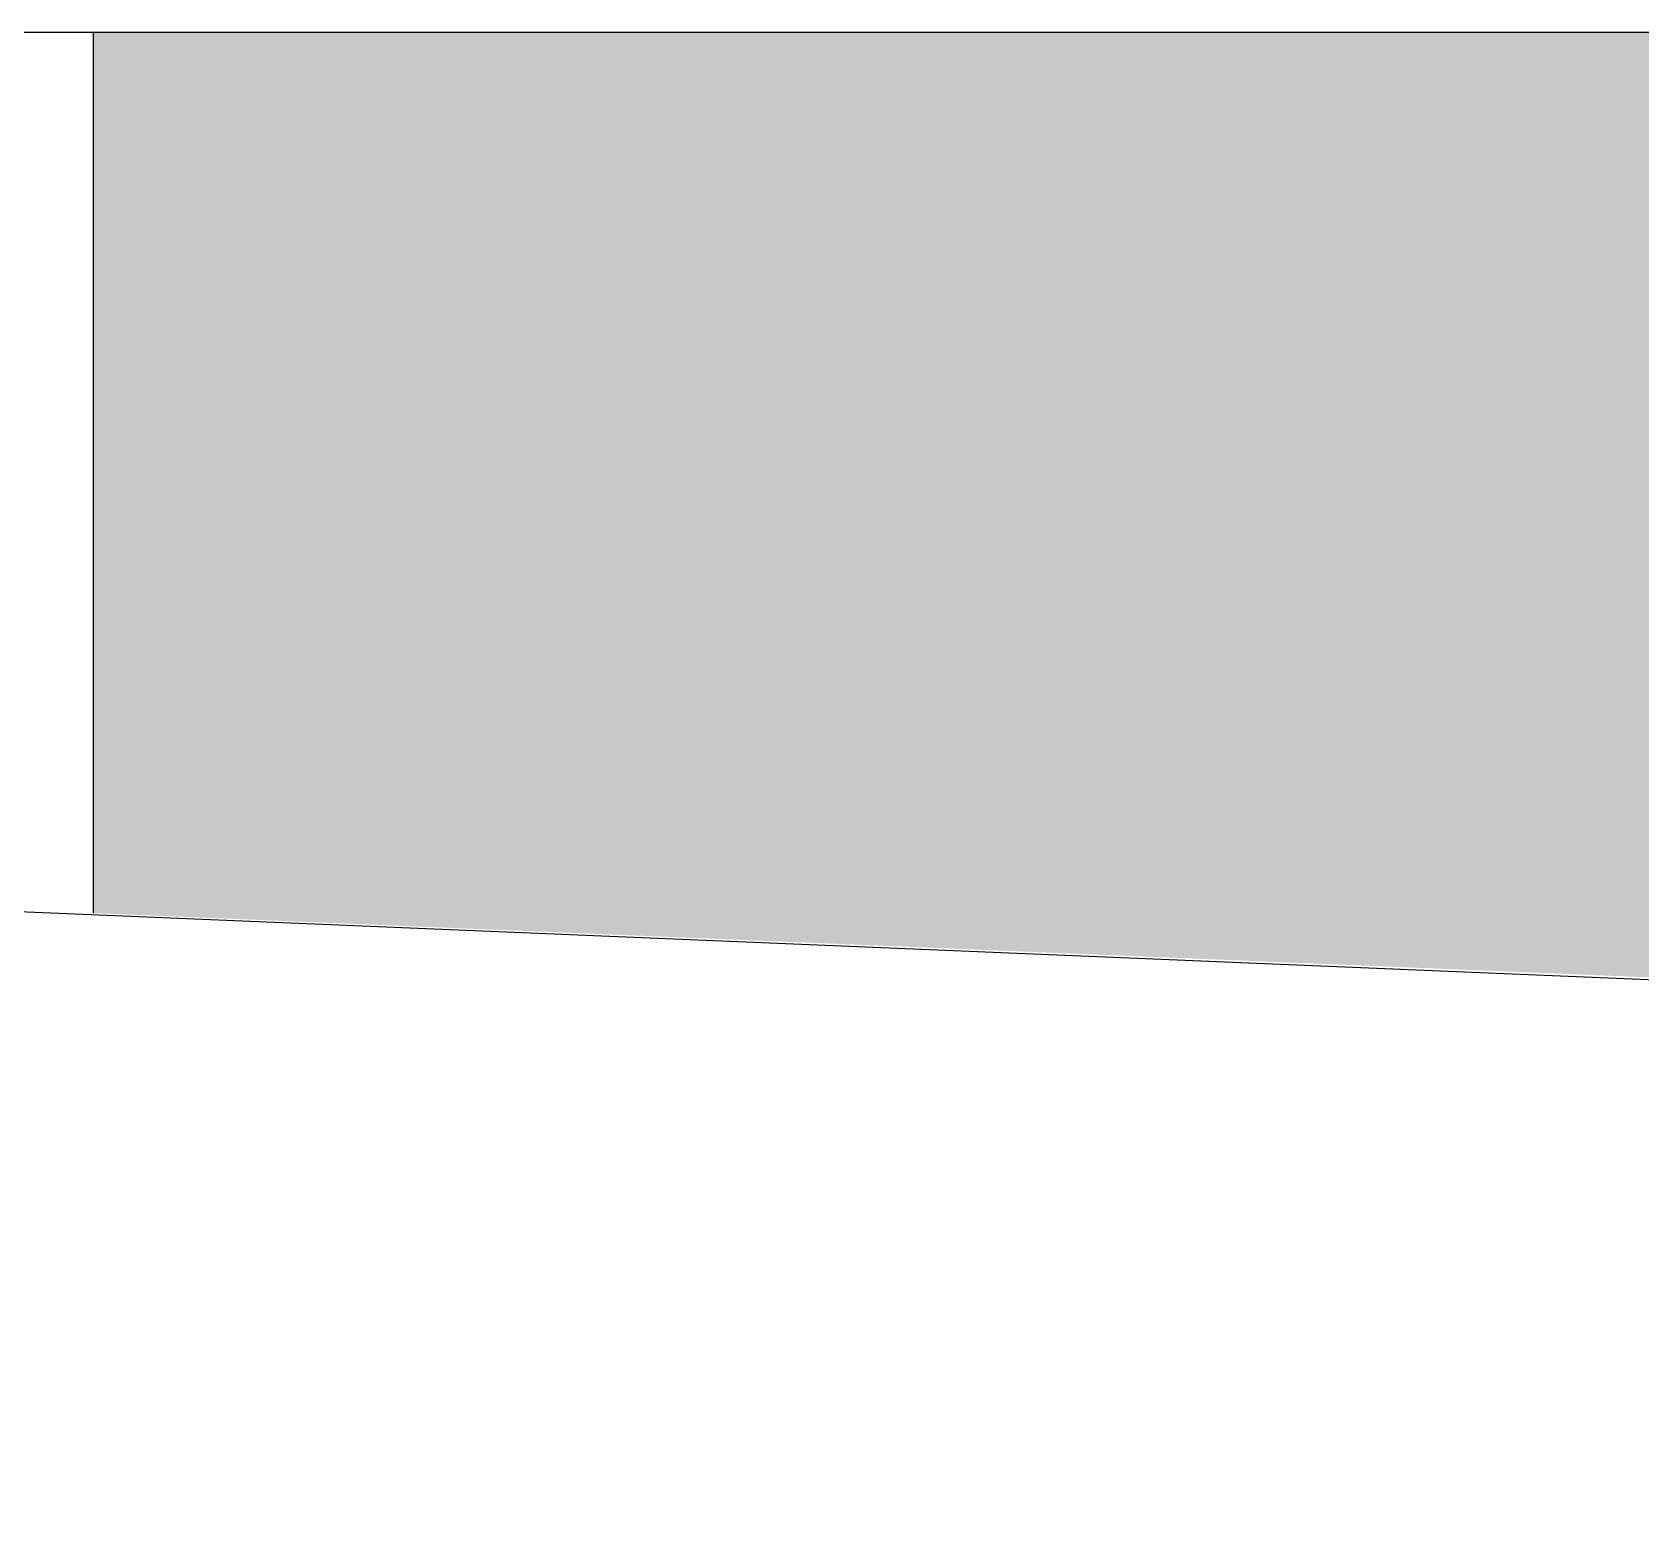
# Model space of a CAD drawing. Header units: millimetres. Extents: x 3949 to 6216, y -1987 to -943.
# Drawn here: x 4938.05 to 4944.51, y -1440.23 to -1434.19 of the extents above; entities that cross this region are included whole.
import ezdxf

# ---------------------------------------------------------------- set-up
doc = ezdxf.new("R2010")
doc.units = ezdxf.units.MM
doc.layers.add('PADRÃO DE ENTRADA', color=7, linetype='Continuous', lineweight=0)

msp = doc.modelspace()

# ---------------------------------------------------------------- linework, layer by layer
at = {"layer": 'PADRÃO DE ENTRADA', "lineweight": 25}
for points in [[(4918.5322, -1434.1944), (4975.8057, -1434.1944), (4975.8057, -1436.9139), (4948.6735, -1438.047), (4948.3713, -1440.2251), (4945.9666, -1440.2251), (4945.6644, -1438.047), (4918.5322, -1436.9139)], [(4938.2991, -1434.1944), (4938.2991, -1437.7322)]]:
    msp.add_lwpolyline(points, dxfattribs=at)
at = {"layer": 'PADRÃO DE ENTRADA', "color": 254, "lineweight": 5, "true_color": 0xdbdbdb, "transparency": 33554559}
for points in [[(4938.2991, -1434.1944), (4938.2991, -1434.3077), (4956.0388, -1434.3077)], [(4938.2991, -1434.1944), (4956.0388, -1434.1944), (4956.0388, -1434.3077)], [(4938.2991, -1434.3077), (4938.2991, -1435.3904), (4947.8174, -1435.3904)], [(4938.2991, -1434.3077), (4947.8174, -1434.3077), (4947.8174, -1435.3904)], [(4938.2991, -1435.3904), (4938.2991, -1435.4156), (4947.0494, -1435.4156)], [(4938.2991, -1435.3904), (4947.1753, -1435.3904), (4947.0494, -1435.4156)], [(4938.2991, -1435.4156), (4938.2991, -1435.4786), (4946.9486, -1435.4786)], [(4938.2991, -1435.4156), (4947.0494, -1435.4156), (4946.9486, -1435.4786)], [(4938.2991, -1435.4786), (4938.2991, -1435.5793), (4946.8857, -1435.5793)], [(4938.2991, -1435.4786), (4946.9486, -1435.4786), (4946.8857, -1435.5793)], [(4938.2991, -1435.5793), (4938.2991, -1435.7052), (4946.8605, -1435.7052)], [(4938.2991, -1435.5793), (4946.8857, -1435.5793), (4946.8605, -1435.7052)], [(4938.2991, -1435.7052), (4938.2991, -1435.8185), (4946.8857, -1435.8185)], [(4938.2991, -1435.7052), (4946.8605, -1435.7052), (4946.8857, -1435.8185)], [(4938.2991, -1435.8185), (4938.2991, -1435.9192), (4946.9486, -1435.9192)], [(4938.2991, -1435.8185), (4946.8857, -1435.8185), (4946.9486, -1435.9192)], [(4938.2991, -1435.9192), (4938.2991, -1435.9822), (4947.0494, -1435.9822)], [(4938.2991, -1435.9192), (4946.9486, -1435.9192), (4947.0494, -1435.9822)], [(4938.2991, -1435.9822), (4938.2991, -1436.0074), (4947.1753, -1436.0074)], [(4938.2991, -1435.9822), (4947.0494, -1435.9822), (4947.1753, -1436.0074)], [(4938.2991, -1436.0074), (4938.2991, -1436.3221), (4953.5208, -1436.3221)], [(4938.2991, -1436.0074), (4953.5208, -1436.0074), (4953.5208, -1436.3221)], [(4938.2991, -1436.3221), (4938.2991, -1437.7322), (4945.5007, -1437.7322)], [(4938.2991, -1436.3221), (4945.5007, -1436.3221), (4945.5007, -1437.7322)], [(4938.2991, -1437.7322), (4944.695, -1437.9966), (4945.5007, -1437.9966)], [(4938.2991, -1437.7322), (4945.5007, -1437.7322), (4945.5007, -1437.9966)]]:
    msp.add_solid(points, dxfattribs=at)

doc.saveas('drawing.dxf')
